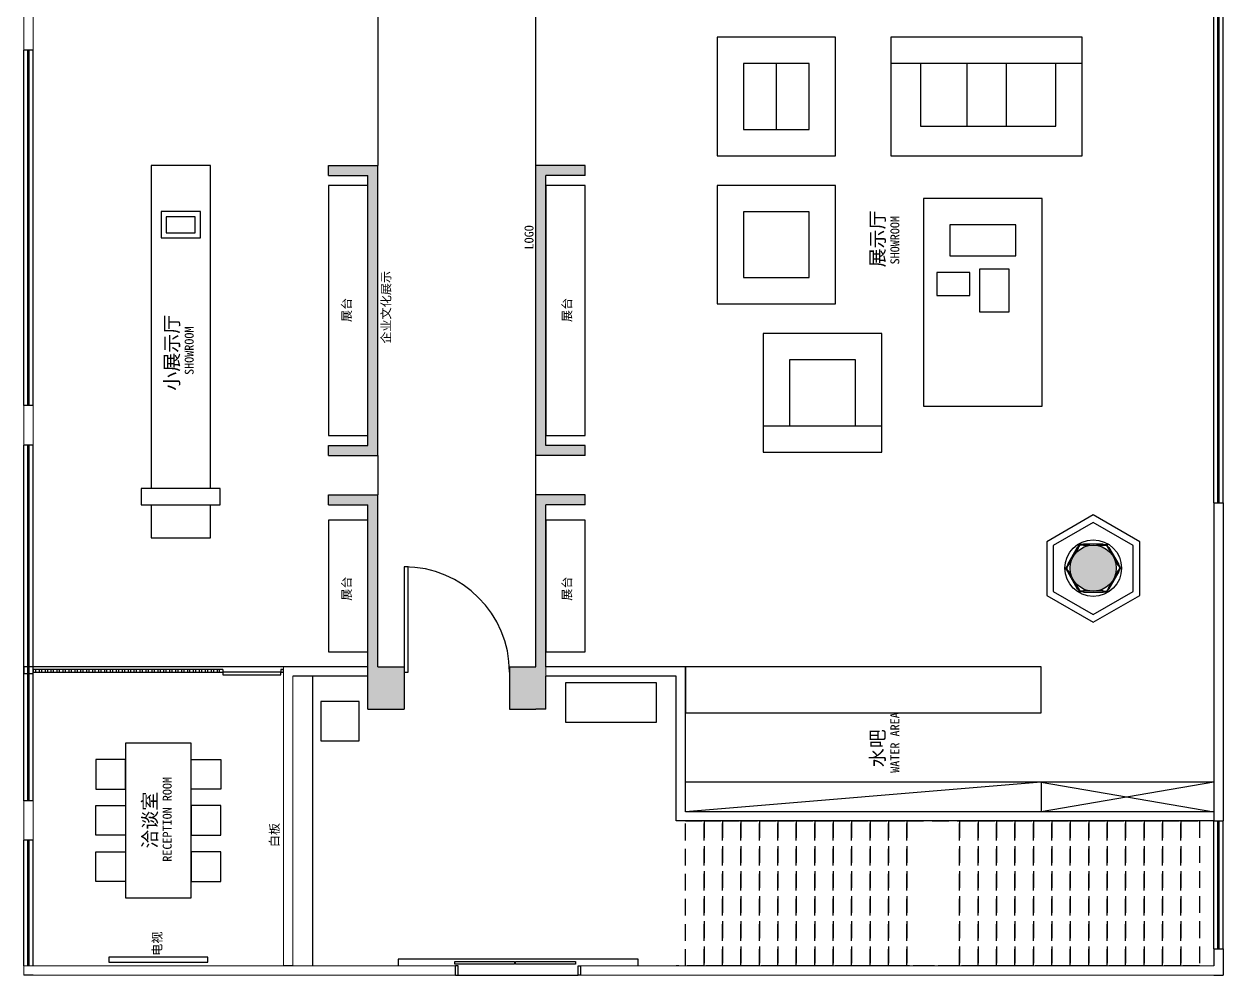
# Model space of a CAD drawing. Header units: millimetres. Extents: x 5625199 to 7433318, y -3316392 to -2552493.
# Drawn here: x 5951176 to 5969376, y -2655467 to -2641022 of the extents above; entities that cross this region are included whole.
import ezdxf

# ---------------------------------------------------------------- set-up
doc = ezdxf.new("R2010")
doc.units = ezdxf.units.MM
doc.linetypes.add('DASHEDX2', pattern=[38.1, 25.4, -12.7])
for name, color, linetype in [('250', 250, 'Continuous'), ('PL-固定家具', 155, 'Continuous'), ('PL-固定落地', 155, 'Continuous'), ('PL-文字标注', 2, 'Continuous'), ('PL-新建墙体', 5, 'Continuous'), ('PL-活动家具', 15, 'Continuous'), ('PL-门', 4, 'Continuous')]:
    doc.layers.add(name, color=color, linetype=linetype)
doc.styles.add('黑体', font='simhei.ttf')

msp = doc.modelspace()

# ---------------------------------------------------------------- hatches: boundary and pattern name
at = {"layer": 'PL-新建墙体'}
h = msp.add_hatch(dxfattribs=at)
h.set_pattern_fill('AR-B88', color=250, scale=0.5, angle=180)
h.set_pattern_definition([(180, (3788616.13, -8282773.3), (-4e-14, -101.6), []), (270, (3788616.133, -8282773.304), (50.8, -101.6), [101.6, -101.6])])
h.paths.add_polyline_path([(5956395.8, -2650926.74), (5956395.8, -2651426.74), (5956545.8, -2651426.74), (5956945.8, -2651426.72), (5956945.8, -2650786.74), (5956545.8, -2650786.74), (5956545.8, -2648175.61), (5955795.8, -2648175.61), (5955795.8, -2648325.61), (5956395.8, -2648325.61), (5956395.8, -2650786.74)])
h.paths.add_polyline_path([(5958945.8, -2651426.74), (5959095.8, -2651426.64), (5959095.8, -2650926.74), (5959095.8, -2650786.47), (5959095.8, -2648325.61), (5959695.8, -2648325.61), (5959695.8, -2648175.61), (5958945.8, -2648175.61), (5958945.8, -2650786.74), (5958545.8, -2650786.74), (5958545.8, -2651426.66)])
h.paths.add_polyline_path([(5958945.8, -2647575.61), (5959695.8, -2647575.61), (5959695.8, -2647425.61), (5959095.8, -2647425.61), (5959095.8, -2643321.99), (5959695.8, -2643321.99), (5959695.8, -2643171.99), (5958945.8, -2643171.99)])
h.paths.add_polyline_path([(5956545.8, -2643171.99), (5955795.8, -2643171.99), (5955795.8, -2643321.99), (5956395.8, -2643321.99), (5956395.8, -2647425.61), (5955795.8, -2647425.61), (5955795.8, -2647575.61), (5956545.8, -2647575.61)])
h.paths.add_polyline_path([(5956545.8, -2636326.71), (5955795.8, -2636326.71), (5955795.8, -2636476.71), (5956395.8, -2636476.71), (5956395.8, -2640621.99), (5955795.8, -2640621.99), (5955795.8, -2640771.99), (5956545.8, -2640771.99)])
h.paths.add_polyline_path([(5958945.8, -2640771.99), (5959695.8, -2640771.99), (5959695.8, -2640621.99), (5959095.8, -2640621.99), (5959095.8, -2636476.71), (5959695.8, -2636476.71), (5959695.8, -2636326.71), (5958945.8, -2636326.71)])
h.paths.add_polyline_path([(5951175.69, -2633757.35), (5951235.69, -2633757.35), (5951255.69, -2633757.35), (5951315.69, -2633757.35), (5951315.69, -2633157.35), (5951715.69, -2633157.35), (5951715.69, -2633007.35), (5951315.69, -2633007.35), (5951315.69, -2632886.76), (5951175.69, -2632886.76)])
h.paths.add_polyline_path([(5965229.24, -2634816.83, 1), (5965229.24, -2635516.83, 1)])
h.paths.add_polyline_path([(5967405.86, -2648936.76, 1), (5967405.86, -2649636.76, 1)])

# ---------------------------------------------------------------- linework, layer by layer
at = {"color": 250, "ltscale": 500}
for p, q in [((5969235.86, -2648294.04), (5969235.86, -2635839.92)), ((5969375.86, -2648294.04), (5969375.86, -2635839.92)), ((5951175.69, -2646818.86), (5951175.69, -2641418.86)), ((5951315.69, -2646818.86), (5951315.69, -2641418.86)), ((5951175.69, -2652818.86), (5951175.69, -2647418.86)), ((5951315.69, -2652818.86), (5951315.69, -2647418.86)), ((5969235.86, -2655067.19), (5969235.86, -2653126.76)), ((5969375.86, -2655067.19), (5969375.86, -2653126.76)), ((5951175.69, -2655326.76), (5951175.69, -2653418.86)), ((5951315.69, -2655326.76), (5951315.69, -2653418.86)), ((5957766.18, -2655466.87), (5959586.18, -2655466.87))]:
    msp.add_line(p, q, dxfattribs=at)
at = {"color": 3, "ltscale": 500}
for p, q in [((5969295.86, -2648294.04), (5969295.86, -2635839.92)), ((5969315.86, -2648294.04), (5969315.86, -2635839.92)), ((5951235.69, -2646818.86), (5951235.69, -2641418.86)), ((5951255.69, -2646818.86), (5951255.69, -2641418.86)), ((5951235.69, -2652818.86), (5951235.69, -2647418.86)), ((5951255.69, -2652818.86), (5951255.69, -2647418.86)), ((5969295.86, -2655067.19), (5969295.86, -2653126.76)), ((5969315.86, -2655067.19), (5969315.86, -2653126.76)), ((5951235.69, -2655326.76), (5951235.69, -2653418.86)), ((5951255.69, -2655326.76), (5951255.69, -2653418.86))]:
    msp.add_line(p, q, dxfattribs=at)
at = {"color": 255, "lineweight": 9}
for p, q in [((5951175.69, -2641418.86), (5951175.69, -2640818.86)), ((5951315.69, -2641418.86), (5951315.69, -2640818.86)), ((5951175.69, -2647418.86), (5951175.69, -2646818.86)), ((5951315.69, -2647418.86), (5951315.69, -2646818.86)), ((5951175.69, -2653418.86), (5951175.69, -2652818.86)), ((5951315.69, -2653418.86), (5951315.69, -2652818.86))]:
    msp.add_line(p, q, dxfattribs=at)
at = {"color": 255}
for p, q in [((5951315.69, -2641418.86), (5951175.69, -2641418.86)), ((5951315.69, -2646818.86), (5951175.69, -2646818.86)), ((5951315.69, -2647418.86), (5951175.69, -2647418.86)), ((5969235.86, -2648294.04), (5969375.86, -2648294.04)), ((5969235.86, -2648294.04), (5969375.86, -2648294.04)), ((5951315.69, -2652818.86), (5951175.69, -2652818.86)), ((5969235.86, -2653126.76), (5969375.86, -2653126.76)), ((5951315.69, -2653418.86), (5951175.69, -2653418.86)), ((5969235.86, -2655067.19), (5969375.86, -2655067.19))]:
    msp.add_line(p, q, dxfattribs=at)
at = {"ltscale": 500}
for p, q in [((5969235.86, -2648294.04), (5969235.86, -2653126.76)), ((5969375.86, -2648294.04), (5969375.86, -2653126.76)), ((5956395.8, -2650786.74), (5955115.69, -2650786.74)), ((5961215.91, -2650786.55), (5959095.8, -2650786.47)), ((5961215.91, -2652986.76), (5961215.91, -2650786.74)), ((5956395.8, -2650926.74), (5955255.69, -2650926.74)), ((5961076.27, -2650926.74), (5959095.8, -2650926.74)), ((5961076.27, -2653126.76), (5961076.27, -2650926.74)), ((5969235.86, -2655067.19), (5969235.86, -2655326.76)), ((5969375.86, -2655067.19), (5969375.86, -2655466.87)), ((5957726.18, -2655466.87), (5957726.18, -2655326.77)), ((5959626.18, -2655466.87), (5959626.18, -2655326.77)), ((5969235.86, -2655466.87), (5969375.86, -2655466.87))]:
    msp.add_line(p, q, dxfattribs=at)
at = {"lineweight": 9}
for p, q in [((5955115.69, -2650786.74), (5955115.69, -2653266.76)), ((5959095.8, -2650926.74), (5959095.8, -2650786.74)), ((5955255.69, -2650926.74), (5955255.69, -2653126.76)), ((5955255.69, -2655326.76), (5955255.69, -2653126.76)), ((5955115.69, -2655326.76), (5955115.69, -2653266.76)), ((5955115.69, -2653266.76), (5955115.69, -2653266.76))]:
    msp.add_line(p, q, dxfattribs=at)
at = {"lineweight": 18}
for p, q in [((5961215.91, -2650786.55), (5961215.91, -2652986.76)), ((5951175.69, -2655326.76), (5955115.69, -2655326.76)), ((5951175.69, -2655326.76), (5951175.69, -2655466.87)), ((5955255.69, -2655326.76), (5957726.18, -2655326.77)), ((5969235.86, -2655326.76), (5959626.18, -2655326.77)), ((5957726.18, -2655466.87), (5951315.69, -2655466.87)), ((5969235.86, -2655466.87), (5959626.18, -2655466.87))]:
    msp.add_line(p, q, dxfattribs=at)
for p, q in [((5969235.86, -2652986.76), (5961215.91, -2652986.76)), ((5969235.86, -2653126.76), (5961076.27, -2653126.76))]:
    msp.add_line(p, q)
at = {"color": 255, "ltscale": 500}
for p, q in [((5955255.69, -2655326.76), (5955115.69, -2655326.76)), ((5951315.69, -2655466.87), (5951175.69, -2655466.87))]:
    msp.add_line(p, q, dxfattribs=at)
at = {"color": 255, "linetype": 'DASHEDX2', "ltscale": 10}
msp.add_line((5968735.86, -2655326.76), (5961076.84, -2655326.76), dxfattribs=at)
at = {"color": 255, "lineweight": 18}
msp.add_line((5966515.28, -2655326.76), (5961076.84, -2655326.76), dxfattribs=at)
at = {"color": 250, "linetype": 'DASHEDX2', "ltscale": 10}
for points in [[(5961217.86, -2655326.76), (5961217.94, -2653126.76), (5961497.94, -2653126.76), (5961497.86, -2655326.76)], [(5961497.86, -2655326.76), (5961497.94, -2653126.76), (5961777.94, -2653126.76), (5961777.86, -2655326.76)], [(5961777.86, -2655326.76), (5961777.94, -2653126.76), (5962057.94, -2653126.76), (5962057.86, -2655326.76)], [(5962057.86, -2655326.76), (5962057.94, -2653126.76), (5962337.94, -2653126.76), (5962337.86, -2655326.76)], [(5962337.86, -2655326.76), (5962337.94, -2653126.76), (5962617.94, -2653126.76), (5962617.86, -2655326.76)], [(5962617.86, -2655326.76), (5962617.94, -2653126.76), (5962897.94, -2653126.76), (5962897.86, -2655326.76)], [(5962897.86, -2655326.76), (5962897.94, -2653126.76), (5963177.94, -2653126.76), (5963177.86, -2655326.76)], [(5963177.86, -2655326.76), (5963177.94, -2653126.76), (5963457.94, -2653126.76), (5963457.86, -2655326.76)], [(5963457.86, -2655326.76), (5963457.94, -2653126.76), (5963737.94, -2653126.76), (5963737.86, -2655326.76)], [(5963737.86, -2655326.76), (5963737.94, -2653126.76), (5964017.94, -2653126.76), (5964017.86, -2655326.76)], [(5964017.86, -2655326.76), (5964017.94, -2653126.76), (5964297.94, -2653126.76), (5964297.86, -2655326.76)], [(5964297.86, -2655326.76), (5964297.94, -2653126.76), (5964577.94, -2653126.76), (5964577.86, -2655326.76)], [(5964577.86, -2655326.76), (5964577.94, -2653126.76), (5965377.94, -2653126.76), (5965377.86, -2655326.76)], [(5965377.86, -2655326.76), (5965377.94, -2653126.76), (5965657.94, -2653126.76), (5965657.86, -2655326.76)], [(5965657.86, -2655326.76), (5965657.94, -2653126.76), (5965937.94, -2653126.76), (5965937.86, -2655326.76)], [(5965937.86, -2655326.76), (5965937.94, -2653126.76), (5966217.94, -2653126.76), (5966217.86, -2655326.76)], [(5966217.86, -2655326.76), (5966217.94, -2653126.76), (5966497.94, -2653126.76), (5966497.86, -2655326.76)], [(5966497.86, -2655326.76), (5966497.94, -2653126.76), (5966777.94, -2653126.76), (5966777.86, -2655326.76)], [(5966777.86, -2655326.76), (5966777.94, -2653126.76), (5967057.94, -2653126.76), (5967057.86, -2655326.76)], [(5967057.86, -2655326.76), (5967057.94, -2653126.76), (5967337.94, -2653126.76), (5967337.86, -2655326.76)], [(5967337.86, -2655326.76), (5967337.94, -2653126.76), (5967617.94, -2653126.76), (5967617.86, -2655326.76)], [(5967617.86, -2655326.76), (5967617.94, -2653126.76), (5967897.94, -2653126.76), (5967897.86, -2655326.76)], [(5967897.86, -2655326.76), (5967897.94, -2653126.76), (5968177.94, -2653126.76), (5968177.86, -2655326.76)], [(5968177.86, -2655326.76), (5968177.94, -2653126.76), (5968457.94, -2653126.76), (5968457.86, -2655326.76)], [(5968457.86, -2655326.76), (5968457.94, -2653126.76), (5968737.94, -2653126.76), (5968737.86, -2655326.76)], [(5968737.86, -2655326.76), (5968737.94, -2653126.76), (5969017.94, -2653126.76), (5969017.86, -2655326.76)]]:
    msp.add_lwpolyline(points, close=True, dxfattribs=at)
at = {"ltscale": 500}
for points in [[(5957726.18, -2655466.87), (5957766.18, -2655466.87), (5957766.18, -2655326.87), (5957726.18, -2655326.87)], [(5959626.18, -2655466.87), (5959586.18, -2655466.87), (5959586.18, -2655326.87), (5959626.18, -2655326.87)]]:
    msp.add_lwpolyline(points, dxfattribs=at)
at = {"layer": '250', "ltscale": 500}
for p, q in [((5956545.8, -2640771.99), (5956545.8, -2643171.99)), ((5958945.8, -2643171.99), (5958945.8, -2640771.99)), ((5956545.8, -2647575.61), (5956545.8, -2648175.61)), ((5958945.8, -2648175.61), (5958945.8, -2647575.61))]:
    msp.add_line(p, q, dxfattribs=at)
at = {"layer": 'PL-固定家具', "color": 8}
for p, q in [((5967167.93, -2648976.04), (5967192.08, -2648936.47)), ((5967176.47, -2648981.25), (5967200.62, -2648941.68)), ((5967255.74, -2648925.35), (5967209.4, -2648926.48)), ((5967255.98, -2648935.35), (5967209.64, -2648936.47)), ((5967555.74, -2648935.35), (5967602.08, -2648936.47)), ((5967555.98, -2648925.35), (5967602.33, -2648926.48)), ((5967635.25, -2648981.25), (5967611.1, -2648941.68)), ((5967643.79, -2648976.04), (5967619.64, -2648936.47)), ((5967017.81, -2649236.06), (5966995.62, -2649276.76)), ((5967017.81, -2649337.45), (5966995.62, -2649296.75)), ((5967026.59, -2649240.85), (5967004.4, -2649281.55)), ((5967026.59, -2649332.66), (5967004.4, -2649291.97)), ((5967785.13, -2649240.85), (5967807.33, -2649281.55)), ((5967785.13, -2649332.66), (5967807.33, -2649291.97)), ((5967793.91, -2649236.06), (5967816.1, -2649276.76)), ((5967793.91, -2649337.45), (5967816.1, -2649296.75)), ((5967167.93, -2649597.47), (5967192.08, -2649637.04)), ((5967176.47, -2649592.26), (5967200.62, -2649631.83)), ((5967255.74, -2649648.17), (5967209.4, -2649647.04)), ((5967255.98, -2649638.17), (5967209.64, -2649637.04)), ((5967555.74, -2649638.17), (5967602.08, -2649637.04)), ((5967555.98, -2649648.17), (5967602.33, -2649647.04)), ((5967635.25, -2649592.26), (5967611.1, -2649631.83)), ((5967643.79, -2649597.47), (5967619.64, -2649637.04))]:
    msp.add_line(p, q, dxfattribs=at)
at = {"layer": 'PL-固定家具', "ltscale": 500}
for p, q in [((5954195.58, -2650826.74), (5951315.58, -2650826.74)), ((5954195.69, -2650826.74), (5954195.69, -2650866.74)), ((5951315.58, -2650866.74), (5954195.69, -2650866.74))]:
    msp.add_line(p, q, dxfattribs=at)
at = {"layer": 'PL-固定家具'}
msp.add_line((5955555.69, -2650926.74), (5955555.69, -2655326.76), dxfattribs=at)
at = {"layer": 'PL-固定家具', "color": 8}
for points in [[(5967130.86, -2649070.25), (5967180.86, -2648983.65), (5967163.54, -2648973.65), (5967013.54, -2649233.46), (5967030.86, -2649243.46), (5967080.86, -2649156.85)], [(5967455.86, -2648940.35), (5967555.86, -2648940.35), (5967555.86, -2648920.35), (5967255.86, -2648920.35), (5967255.86, -2648940.35), (5967355.86, -2648940.35)], [(5967730.86, -2649156.85), (5967780.86, -2649243.46), (5967798.18, -2649233.46), (5967648.18, -2648973.65), (5967630.86, -2648983.65), (5967680.86, -2649070.25)], [(5967080.86, -2649416.66), (5967030.86, -2649330.06), (5967013.54, -2649340.06), (5967163.54, -2649599.87), (5967180.86, -2649589.87), (5967130.86, -2649503.26)], [(5967680.86, -2649503.26), (5967630.86, -2649589.87), (5967648.18, -2649599.87), (5967798.18, -2649340.06), (5967780.86, -2649330.06), (5967730.86, -2649416.66)], [(5967355.86, -2649633.17), (5967255.86, -2649633.17), (5967255.86, -2649653.17), (5967555.86, -2649653.17), (5967555.86, -2649633.17), (5967455.86, -2649633.17)]]:
    msp.add_lwpolyline(points, dxfattribs=at)
at = {"layer": 'PL-固定家具', "color": 250, "ltscale": 500}
for points in [[(5951355.58, -2650866.74), (5951355.58, -2650826.74), (5951315.58, -2650826.74), (5951315.58, -2650866.74)], [(5951445.58, -2650866.74), (5951445.58, -2650826.74), (5951405.58, -2650826.74), (5951405.58, -2650866.74)], [(5951535.58, -2650866.74), (5951535.58, -2650826.74), (5951495.58, -2650826.74), (5951495.58, -2650866.74)], [(5951625.58, -2650866.74), (5951625.58, -2650826.74), (5951585.58, -2650826.74), (5951585.58, -2650866.74)], [(5951715.58, -2650866.74), (5951715.58, -2650826.74), (5951675.58, -2650826.74), (5951675.58, -2650866.74)], [(5951805.58, -2650866.74), (5951805.58, -2650826.74), (5951765.58, -2650826.74), (5951765.58, -2650866.74)], [(5951895.58, -2650866.74), (5951895.58, -2650826.74), (5951855.58, -2650826.74), (5951855.58, -2650866.74)], [(5951985.58, -2650866.74), (5951985.58, -2650826.74), (5951945.58, -2650826.74), (5951945.58, -2650866.74)], [(5952075.58, -2650866.74), (5952075.58, -2650826.74), (5952035.58, -2650826.74), (5952035.58, -2650866.74)], [(5952165.58, -2650866.74), (5952165.58, -2650826.74), (5952125.58, -2650826.74), (5952125.58, -2650866.74)], [(5952255.58, -2650866.74), (5952255.58, -2650826.74), (5952215.58, -2650826.74), (5952215.58, -2650866.74)], [(5952345.58, -2650866.74), (5952345.58, -2650826.74), (5952305.58, -2650826.74), (5952305.58, -2650866.74)], [(5952435.58, -2650866.74), (5952435.58, -2650826.74), (5952395.58, -2650826.74), (5952395.58, -2650866.74)], [(5952525.58, -2650866.74), (5952525.58, -2650826.74), (5952485.58, -2650826.74), (5952485.58, -2650866.74)], [(5952615.58, -2650866.74), (5952615.58, -2650826.74), (5952575.58, -2650826.74), (5952575.58, -2650866.74)], [(5952705.58, -2650866.74), (5952705.58, -2650826.74), (5952665.58, -2650826.74), (5952665.58, -2650866.74)], [(5952795.58, -2650866.74), (5952795.58, -2650826.74), (5952755.58, -2650826.74), (5952755.58, -2650866.74)], [(5952885.58, -2650866.74), (5952885.58, -2650826.74), (5952845.58, -2650826.74), (5952845.58, -2650866.74)], [(5952975.58, -2650866.74), (5952975.58, -2650826.74), (5952935.58, -2650826.74), (5952935.58, -2650866.74)], [(5953065.58, -2650866.74), (5953065.58, -2650826.74), (5953025.58, -2650826.74), (5953025.58, -2650866.74)], [(5953155.58, -2650866.74), (5953155.58, -2650826.74), (5953115.58, -2650826.74), (5953115.58, -2650866.74)], [(5953245.58, -2650866.74), (5953245.58, -2650826.74), (5953205.58, -2650826.74), (5953205.58, -2650866.74)], [(5953335.58, -2650866.74), (5953335.58, -2650826.74), (5953295.58, -2650826.74), (5953295.58, -2650866.74)], [(5953425.58, -2650866.74), (5953425.58, -2650826.74), (5953385.58, -2650826.74), (5953385.58, -2650866.74)], [(5953515.58, -2650866.74), (5953515.58, -2650826.74), (5953475.58, -2650826.74), (5953475.58, -2650866.74)], [(5953605.58, -2650866.74), (5953605.58, -2650826.74), (5953565.58, -2650826.74), (5953565.58, -2650866.74)], [(5953695.58, -2650866.74), (5953695.58, -2650826.74), (5953655.58, -2650826.74), (5953655.58, -2650866.74)], [(5953785.58, -2650866.74), (5953785.58, -2650826.74), (5953745.58, -2650826.74), (5953745.58, -2650866.74)], [(5953875.58, -2650866.74), (5953875.58, -2650826.74), (5953835.58, -2650826.74), (5953835.58, -2650866.74)], [(5953965.58, -2650866.74), (5953965.58, -2650826.74), (5953925.58, -2650826.74), (5953925.58, -2650866.74)], [(5954055.58, -2650866.74), (5954055.58, -2650826.74), (5954015.58, -2650826.74), (5954015.58, -2650866.74)], [(5954145.58, -2650866.74), (5954145.58, -2650826.74), (5954105.58, -2650826.74), (5954105.58, -2650866.74)]]:
    msp.add_lwpolyline(points, close=True, dxfattribs=at)
at = {"layer": 'PL-固定家具', "ltscale": 500}
msp.add_lwpolyline([(5955115.58, -2650866.74), (5955115.58, -2650826.74), (5955075.58, -2650826.74), (5955075.58, -2650866.74)], close=True, dxfattribs=at)
at = {"layer": 'PL-固定家具', "color": 250}
msp.add_circle((5967405.86, -2649286.76), 430, dxfattribs=at)
at = {"layer": 'PL-固定家具'}
for centre in [(5967200.86, -2648931.69), (5967610.86, -2648931.69), (5966995.86, -2649286.76), (5967815.86, -2649286.76), (5967200.86, -2649641.83), (5967610.86, -2649641.83)]:
    msp.add_circle(centre, 10, dxfattribs=at)
at = {"layer": 'PL-固定落地', "color": 8, "ltscale": 500}
msp.add_line((5955115.69, -2650786.74), (5951315.69, -2650786.74), dxfattribs=at)
at = {"layer": 'PL-固定落地'}
for p, q in [((5969235.86, -2652536.76), (5961215.91, -2652536.76)), ((5966615.91, -2652536.76), (5966615.91, -2652986.76))]:
    msp.add_line(p, q, dxfattribs=at)
at = {"layer": 'PL-固定落地', "color": 250}
for p, q in [((5966615.91, -2652536.76), (5961215.91, -2652986.76)), ((5966615.91, -2652536.76), (5969235.86, -2652986.76)), ((5969235.86, -2652536.76), (5966615.91, -2652986.76))]:
    msp.add_line(p, q, dxfattribs=at)
at = {"layer": 'PL-新建墙体'}
for p, q in [((5955795.8, -2643321.99), (5955795.8, -2643171.99)), ((5955795.8, -2643171.99), (5956545.8, -2643171.99)), ((5956545.8, -2647575.61), (5956545.8, -2643171.99)), ((5958945.8, -2647575.61), (5958945.8, -2643171.99)), ((5959695.8, -2643171.99), (5958945.8, -2643171.99)), ((5959695.8, -2643321.99), (5959695.8, -2643171.99)), ((5955795.8, -2643321.99), (5956395.8, -2643321.99)), ((5956395.8, -2647425.61), (5956395.8, -2643321.99)), ((5959095.8, -2647425.61), (5959095.8, -2643321.99)), ((5959695.8, -2643321.99), (5959095.8, -2643321.99)), ((5955795.8, -2647425.61), (5956395.8, -2647425.61)), ((5955795.8, -2647575.61), (5955795.8, -2647425.61)), ((5955795.8, -2647575.61), (5956545.8, -2647575.61)), ((5959695.8, -2647575.61), (5958945.8, -2647575.61)), ((5959695.8, -2647425.61), (5959095.8, -2647425.61)), ((5959695.8, -2647575.61), (5959695.8, -2647425.61)), ((5955795.8, -2648325.61), (5955795.8, -2648175.61)), ((5955795.8, -2648175.61), (5956545.8, -2648175.61)), ((5956545.8, -2650786.74), (5956545.8, -2648175.61)), ((5958945.8, -2650786.74), (5958945.8, -2648175.61)), ((5959695.8, -2648175.61), (5958945.8, -2648175.61)), ((5959695.8, -2648325.61), (5959695.8, -2648175.61)), ((5955795.8, -2648325.61), (5956395.8, -2648325.61)), ((5956395.8, -2651426.74), (5956395.8, -2648325.61)), ((5959095.8, -2650786.47), (5959095.8, -2648325.61)), ((5959695.8, -2648325.61), (5959095.8, -2648325.61)), ((5956545.8, -2650786.74), (5956945.8, -2650786.74)), ((5956945.8, -2650786.74), (5956945.8, -2651426.72)), ((5958545.8, -2650786.74), (5958945.8, -2650786.74)), ((5958545.8, -2650786.74), (5958545.8, -2651426.67)), ((5959095.8, -2651426.64), (5959095.8, -2650926.74)), ((5956395.8, -2651426.74), (5956545.8, -2651426.74)), ((5956545.8, -2651426.74), (5956945.8, -2651426.72)), ((5958545.8, -2651426.66), (5958945.8, -2651426.64)), ((5959095.8, -2651426.64), (5958945.8, -2651426.74))]:
    msp.add_line(p, q, dxfattribs=at)
msp.add_lwpolyline([(5951315.69, -2650886.74), (5951315.69, -2650786.74), (5951175.69, -2650786.74), (5951175.69, -2650886.74)], close=True, dxfattribs=at)
msp.add_circle((5967405.86, -2649286.76), 350, dxfattribs=at)
at = {"layer": 'PL-活动家具', "color": 250}
for p, q in [((5962595.8, -2642624.35), (5962595.8, -2641624.35)), ((5967235.86, -2641624.35), (5964335.86, -2641624.35)), ((5964785.86, -2641624.35), (5964785.86, -2642574.35)), ((5965485.86, -2641624.35), (5965485.86, -2642574.35)), ((5966085.86, -2641624.35), (5966085.86, -2642574.35)), ((5966835.86, -2642574.35), (5966835.86, -2641624.35)), ((5964785.86, -2642574.35), (5966835.86, -2642574.35)), ((5963795.8, -2646124.35), (5962795.8, -2646124.35)), ((5962795.8, -2646124.35), (5962795.8, -2647124.35)), ((5963795.8, -2647124.35), (5963795.8, -2646124.35)), ((5962395.8, -2647124.35), (5964195.8, -2647124.35))]:
    msp.add_line(p, q, dxfattribs=at)
at = {"layer": 'PL-活动家具', "color": 8}
for points in [[(5963495.8, -2643024.35), (5963495.8, -2641224.35), (5961695.8, -2641224.35), (5961695.8, -2643024.35)], [(5967235.86, -2643024.35), (5967235.86, -2641224.35), (5964335.86, -2641224.35), (5964335.86, -2643024.35)], [(5963495.8, -2645274.35), (5963495.8, -2643474.35), (5961695.8, -2643474.35), (5961695.8, -2645274.35)], [(5966631.55, -2646824.35), (5966631.55, -2643674.35), (5964831.55, -2643674.35), (5964831.55, -2646824.35)], [(5964195.8, -2647524.35), (5964195.8, -2645724.35), (5962395.8, -2645724.35), (5962395.8, -2647524.35)], [(5952265.69, -2652643.86), (5952715.69, -2652643.86), (5952715.69, -2652193.86), (5952265.69, -2652193.86)], [(5954165.69, -2652643.86), (5953715.69, -2652643.86), (5953715.69, -2652193.86), (5954165.69, -2652193.86)], [(5952265.69, -2652893.86), (5952715.69, -2652893.86), (5952715.69, -2653343.86), (5952265.69, -2653343.86)], [(5954165.69, -2652893.86), (5953715.69, -2652893.86), (5953715.69, -2653343.86), (5954165.69, -2653343.86)], [(5952265.69, -2653593.86), (5952715.69, -2653593.86), (5952715.69, -2654043.86), (5952265.69, -2654043.86)], [(5954165.69, -2653593.86), (5953715.69, -2653593.86), (5953715.69, -2654043.86), (5954165.69, -2654043.86)]]:
    msp.add_lwpolyline(points, close=True, dxfattribs=at)
at = {"layer": 'PL-活动家具', "color": 250}
for points in [[(5963095.8, -2642624.35), (5963095.8, -2641624.35), (5962095.8, -2641624.35), (5962095.8, -2642624.35)], [(5963095.8, -2644874.35), (5963095.8, -2643874.35), (5962095.8, -2643874.35), (5962095.8, -2644874.35)], [(5953775.74, -2644191.99), (5953775.74, -2643951.99), (5953335.74, -2643951.99), (5953335.74, -2644191.99)], [(5966231.55, -2644544.35), (5966231.55, -2644074.35), (5965231.55, -2644074.35), (5965231.55, -2644544.35)], [(5965531.55, -2645144.35), (5965531.55, -2644794.35), (5965031.55, -2644794.35), (5965031.55, -2645144.35)], [(5966131.55, -2645394.35), (5966131.55, -2644744.35), (5965681.55, -2644744.35), (5965681.55, -2645394.35)]]:
    msp.add_lwpolyline(points, close=True, dxfattribs=at)
at = {"layer": 'PL-活动家具'}
for points in [[(5954005.74, -2648075.61), (5954005.74, -2643171.99), (5953105.74, -2643171.99), (5953105.74, -2648075.61)], [(5953105.74, -2648325.61), (5953105.74, -2648825.61), (5954005.74, -2648825.61), (5954005.74, -2648325.61)]]:
    msp.add_lwpolyline(points, dxfattribs=at)
for points in [[(5956395.8, -2647273.8), (5956395.8, -2643473.8), (5955795.8, -2643473.8), (5955795.8, -2647273.8)], [(5959695.8, -2647273.8), (5959695.8, -2643473.8), (5959095.8, -2643473.8), (5959095.8, -2647273.8)], [(5953855.74, -2644271.99), (5953855.74, -2643871.99), (5953255.74, -2643871.99), (5953255.74, -2644271.99)], [(5952955.74, -2648325.61), (5954155.74, -2648325.61), (5954155.74, -2648075.61), (5952955.74, -2648075.61)], [(5966700.05, -2649700.48), (5967406.27, -2650108.21), (5968112.48, -2649700.48), (5968112.48, -2648885.01), (5967406.27, -2648477.27), (5966700.05, -2648885.01)], [(5956395.8, -2650556.04), (5956395.8, -2648556.04), (5955795.8, -2648556.04), (5955795.8, -2650556.04)], [(5959695.8, -2650556.04), (5959695.8, -2648556.04), (5959095.8, -2648556.04), (5959095.8, -2650556.04)], [(5966800.05, -2649642.74), (5967406.27, -2649992.74), (5968012.48, -2649642.74), (5968012.48, -2648942.74), (5967406.27, -2648592.74), (5966800.05, -2648942.74)], [(5961215.91, -2651486.55), (5966615.91, -2651486.55), (5966615.91, -2650786.55), (5961215.91, -2650786.55)], [(5959395.8, -2651626.74), (5960776.27, -2651626.74), (5960776.27, -2651026.74), (5959395.8, -2651026.74)], [(5955682.42, -2651909.89), (5956262.9, -2651909.89), (5956262.9, -2651309.89), (5955682.42, -2651309.89)], [(5953715.69, -2654293.86), (5953715.69, -2651943.86), (5952715.69, -2651943.86), (5952715.69, -2654293.86)], [(5952465.69, -2655273.86), (5953965.69, -2655273.86), (5953965.69, -2655193.86), (5952465.69, -2655193.86)]]:
    msp.add_lwpolyline(points, close=True, dxfattribs=at)
at = {"layer": 'PL-门', "color": 250, "ltscale": 500}
for p, q in [((5960496.18, -2655226.8), (5956856.18, -2655226.8)), ((5956856.18, -2655226.8), (5956856.18, -2655326.77)), ((5960496.18, -2655326.87), (5960496.18, -2655226.8))]:
    msp.add_line(p, q, dxfattribs=at)
at = {"layer": 'PL-门'}
for points in [[(5957005.8, -2649266.74), (5956945.8, -2649266.74), (5956945.8, -2650866.74), (5957005.8, -2650866.74)], [(5955075.58, -2650866.74), (5954195.58, -2650866.74), (5954195.58, -2650906.74), (5955075.58, -2650906.74)]]:
    msp.add_lwpolyline(points, close=True, dxfattribs=at)
at = {"layer": 'PL-门', "color": 4, "ltscale": 500}
for points in [[(5957713.37, -2655263.3), (5958623.37, -2655263.3), (5958623.37, -2655303.3), (5957713.37, -2655303.3)], [(5958636.68, -2655263.74), (5959546.68, -2655263.74), (5959546.68, -2655303.74), (5958636.68, -2655303.74)]]:
    msp.add_lwpolyline(points, close=True, dxfattribs=at)
at = {"layer": 'PL-门', "color": 250}
msp.add_arc((5956945.8, -2650866.74), 1600, 0, 90, dxfattribs=at)

# ---------------------------------------------------------------- texts
at = {"layer": 'PL-文字标注', "color": 2, "style": '黑体'}
for s, height, p in [('展示厅', 211.2, (5964237.14, -2644718.31)), ('LOGO', 135.168, (5958909.52, -2644446.38)), ('SHOWROOM', 135.168, (5964462.76, -2644674.03)), ('企业文化展示', 135.168, (5956738.71, -2645878.76)), ('展台', 135.168, (5956140.39, -2645548.93)), ('展台', 135.168, (5959484.97, -2645548.93)), ('小展示厅', 211.2, (5953525.46, -2646592.09)), ('SHOWROOM', 135.168, (5953751.08, -2646352.21)), ('展台', 135.168, (5956140.39, -2649782.11)), ('展台', 135.168, (5959484.97, -2649782.11)), ('WATER AREA', 135.168, (5964462.76, -2652395.65)), ('水吧', 211.2, (5964237.14, -2652310.78)), ('RECEPTION ROOM', 135.168, (5953417.26, -2653745.97)), ('洽谈室', 211.2, (5953191.63, -2653546.4)), ('白板', 135.168, (5955045.04, -2653525.79)), ('电视', 135.168, (5953264.61, -2655174.96))]:
    msp.add_text(s, height=height, rotation=90, dxfattribs=at).set_placement(p)

doc.saveas('drawing.dxf')
